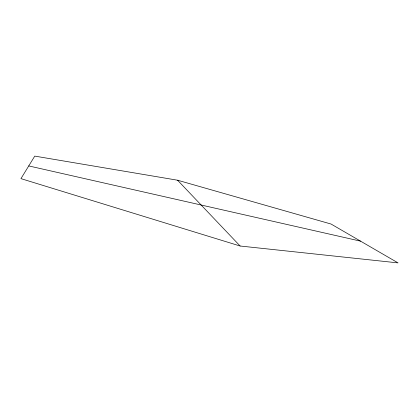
<?xml version="1.0" encoding="UTF-8"?>
<svg xmlns="http://www.w3.org/2000/svg" width="419" height="419" viewBox="0 0 419 419"><rect width="100%" height="100%" fill="white"/><g stroke="black" fill="none" stroke-linecap="round" stroke-linejoin="round"><path stroke-width="0.63" d="M240.139 246.016L398.05 262.891L331.062 224.039L177.572 180.217L34.761 156.109L20.95 178.635L240.139 246.016L177.572 180.217M28.738 165.929L360.591 241.161"/></g></svg>
